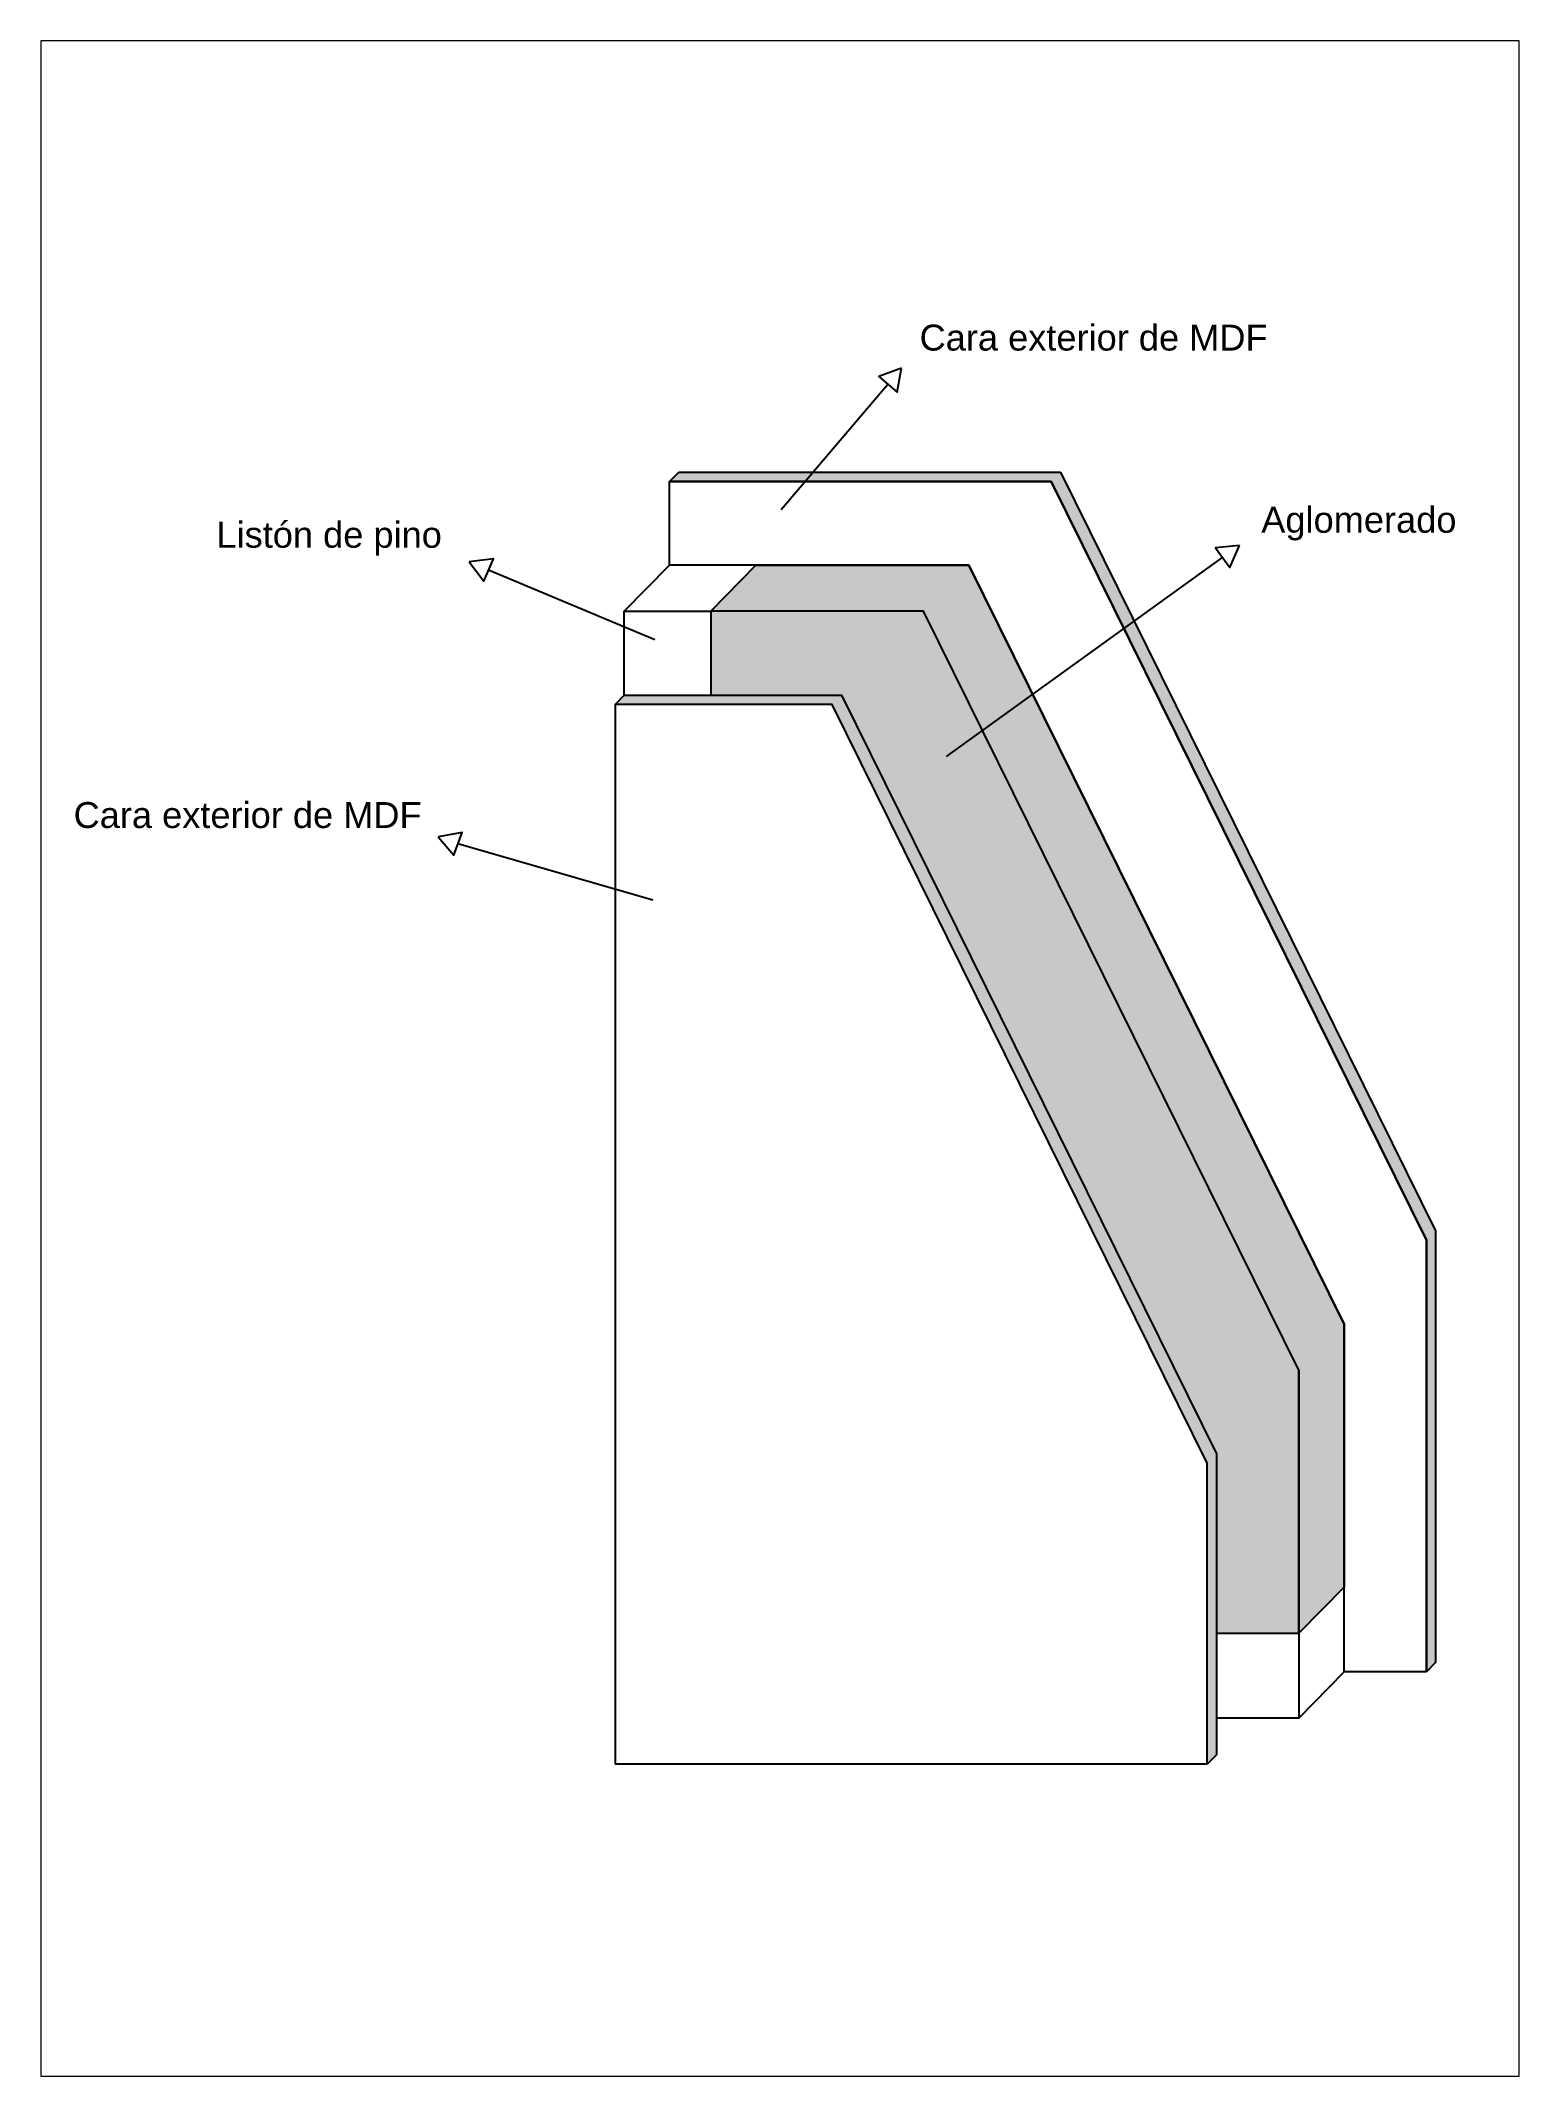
# Paper-space layout 'Presentación1 (2)' of a CAD drawing. Header units: millimetres. Extents: x 9 to 191, y 0 to 251.
# The model-space entities are those that its viewports show. They can reach past a viewport. Long polylines and large blocks are cut down to what shows.
import ezdxf

# ---------------------------------------------------------------- set-up
doc = ezdxf.new("R2010")
doc.units = ezdxf.units.MM
doc.layers.add('Capa1', color=252, linetype='Continuous')
doc.layers.add('Capa3', color=7, linetype='Continuous', plot=False)
doc.styles.get("Standard").update_dxf_attribs({"font": 'txt.shx'})
pattern_1 = [(37.5, (-788.388, 384.66), (-0.48001, 14.682397), [0, -11.5824, 0, -12.954, 0, -12.3825]), (7.5, (-788.388, 384.66), (13.4857, 21.50475), [0, -6.2484, 0, -10.4394, 0, -4.0005]), (327.5, (-797.761, 384.66), (23.72977, 0.043116), [0, -3.81, 0, -13.716, 0, -17.907]), (317.5, (-797.76, 384.66), (22.90669, 6.68788), [0, -1.905, 0, -8.9916, 0, -10.287])]

msp = doc.modelspace()

# ---------------------------------------------------------------- hatches: boundary and pattern name
at = {"layer": 'Capa1'}
for points in [[(3163.084, 2484.776), (3173.734, 2495.612), (3615.508, 2495.612), (3604.858, 2484.776)], [(4039.053, 1106.697), (4039.053, 1606.416), (3604.858, 2484.776), (3615.508, 2495.612), (4049.703, 1617.252), (4049.703, 1117.533)], [(3785.472, 1000), (3785.472, 1348.413), (3351.277, 2226.773), (3100, 2226.773), (3110.65, 2237.609), (3361.927, 2237.609), (3796.122, 1359.249), (3796.122, 1010.836)]]:
    msp.add_hatch(color=256, dxfattribs=at).paths.add_polyline_path(points)
h = msp.add_hatch(dxfattribs=at)
h.set_pattern_fill('AR-SAND', color=256, scale=0.3, style=0)
h.set_pattern_definition(pattern_1)
edge = h.paths.add_edge_path()
edge.add_line((3210.65, 2334.518), (3263.084, 2387.867))
edge.add_line((3263.084, 2387.867), (3509.609, 2387.867))
edge.add_line((3509.609, 2387.867), (3943.805, 1509.507))
edge.add_line((3943.805, 1509.507), (3943.805, 1204.862))
edge.add_line((3943.805, 1204.862), (3891.371, 1151.514))
edge.add_line((3891.371, 1151.514), (3891.371, 1456.158))
edge.add_line((3891.371, 1456.158), (3457.175, 2334.518))
edge.add_line((3457.175, 2334.518), (3210.65, 2334.518))
edge.add_line((3210.65, 2334.518), (3263.084, 2387.867))
h = msp.add_hatch(dxfattribs=at)
h.set_pattern_fill('AR-SAND', color=256, scale=0.3, style=0)
h.set_pattern_definition(pattern_1)
h.paths.add_polyline_path([(3210.65, 2334.518), (3210.65, 2237.609), (3361.927, 2237.609), (3796.122, 1359.249), (3796.122, 1151.514), (3891.371, 1151.514), (3891.371, 1456.158), (3457.175, 2334.518)])

# ---------------------------------------------------------------- linework, layer by layer
for p, q in [((3292.333, 2452.488), (3415.895, 2597.341)), ((3163.084, 2484.776), (3173.734, 2495.612)), ((3604.858, 2484.776), (3163.084, 2484.776)), ((3173.734, 2495.612), (3615.508, 2495.612)), ((4039.053, 1606.416), (3604.858, 2484.776)), ((3615.508, 2495.612), (4049.703, 1617.252)), ((3146.14, 2301.598), (2953.669, 2382.336)), ((3110.65, 2334.518), (3163.084, 2387.867)), ((3210.65, 2334.518), (3263.084, 2387.867)), ((3483.616, 2166.345), (3803.214, 2396.685)), ((3509.609, 2387.867), (3943.805, 1509.507)), ((3110.65, 2237.609), (3110.65, 2334.518)), ((3110.65, 2334.518), (3210.65, 2334.518)), ((3100, 2226.773), (3100, 1000)), ((3143.821, 2000.12), (2918.083, 2065.423)), ((4039.053, 1106.697), (4039.053, 1606.416)), ((4049.703, 1617.252), (4049.703, 1117.533)), ((3891.371, 1456.158), (3891.371, 1053.349)), ((4049.703, 1117.533), (4039.053, 1106.697)), ((3891.371, 1053.349), (3943.805, 1106.697)), ((3891.371, 1053.349), (3796.122, 1053.349)), ((3785.472, 1000), (3100, 1000))]:
    msp.add_line(p, q)
for points in [[(3431.668, 2615.832), (3405.219, 2606.448), (3426.571, 2588.235)], [(4039.053, 1106.697), (3943.805, 1106.697), (3943.805, 1509.507), (3509.609, 2387.867), (3163.084, 2387.867), (3163.084, 2484.776), (3604.858, 2484.776), (4039.053, 1606.416)], [(3822.946, 2410.875), (3795.021, 2408.077), (3811.407, 2385.292)], [(2931.256, 2391.737), (2948.241, 2369.396), (2959.097, 2395.276)], [(3785.472, 1000), (3785.472, 1348.413), (3351.277, 2226.773), (3100, 2226.773), (3110.65, 2237.609), (3361.927, 2237.609), (3796.122, 1359.249), (3796.122, 1010.836)], [(2895.217, 2073.659), (2913.328, 2052.221), (2922.838, 2078.625)]]:
    msp.add_lwpolyline(points, close=True)
for points in [[(3210.65, 2334.518), (3263.084, 2387.867), (3509.609, 2387.867), (3943.805, 1509.507), (3943.805, 1204.862), (3891.371, 1151.514), (3891.371, 1456.158), (3457.175, 2334.518), (3210.65, 2334.518), (3263.084, 2387.867)], [(3210.65, 2334.518), (3210.65, 2237.609), (3361.927, 2237.609), (3796.122, 1359.249), (3796.122, 1151.514), (3891.371, 1151.514), (3891.371, 1456.158), (3457.175, 2334.518), (3210.65, 2334.518)]]:
    msp.add_lwpolyline(points)

# ---------------------------------------------------------------- texts
at = {"char_height": 30, "attachment_point": 1}
for s, insert, width in [('{\\fArial|b0|i0|c0|p34;Cara exterior de MDF}', (3452.424, 2666.367), 427.02956), ('{\\fArial|b0|i0|c0|p34;Aglomerado}', (3847.939, 2455.493), 480.78931), ('{\\fArial|b0|i0|c0|p34;Listón de pino}', (2638.577, 2438.157), 297.52201), ('{\\fArial|b0|i0|c0|p34;Cara exterior de MDF}', (2473.221, 2113.693), 427.02956)]:
    msp.add_mtext(s, dxfattribs=dict(at, insert=insert, width=width))

psp = doc.layouts.new('Presentación1 (2)')

# ---------------------------------------------------------------- viewports
at = {"layer": 'Capa3'}
psp.add_viewport(center=(99.73, 125.68), size=(181.87, 250.405), view_center_point=(3290.891, 1816.828), view_height=2356.3547, dxfattribs=at)

doc.saveas('drawing.dxf')
